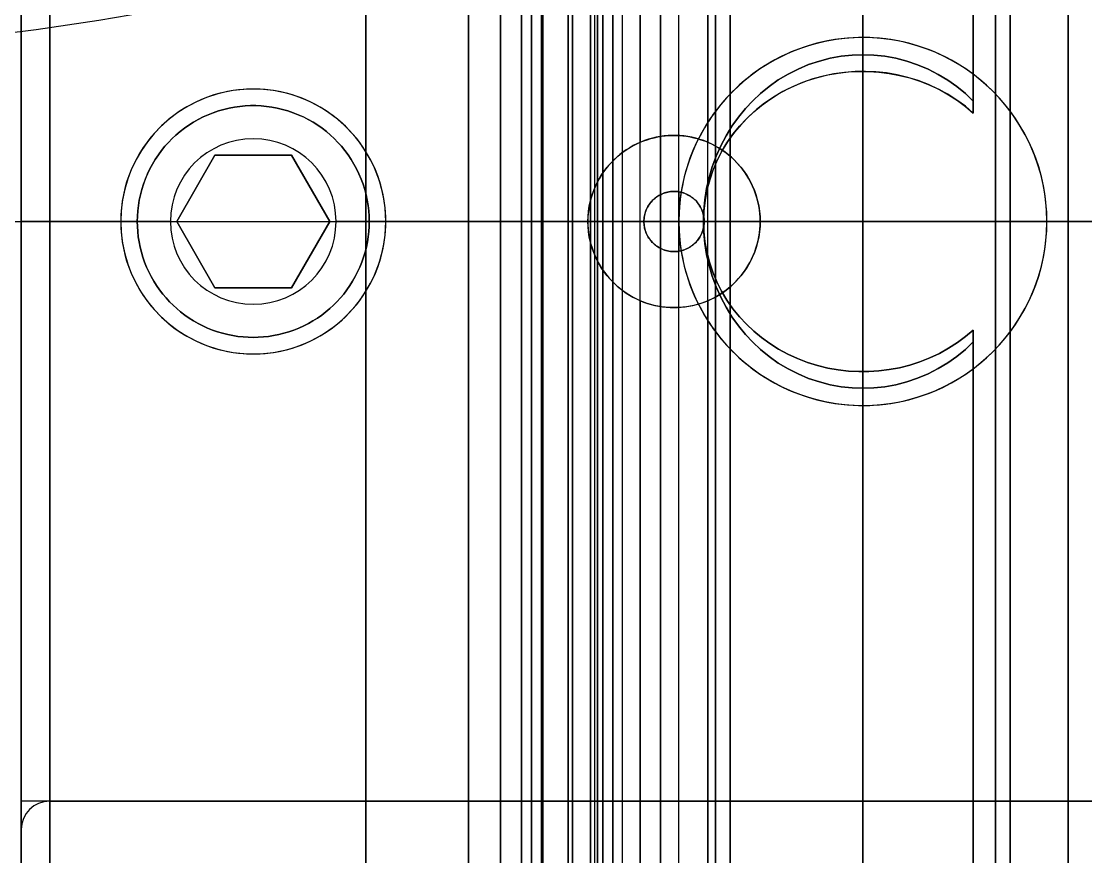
# Model space of a CAD drawing. Header units: millimetres. Extents: x -5505 to 394412, y -8522 to 584759.
# Drawn here: x 2126.6 to 2158.73, y 3383.7 to 3408.93 of the extents above; entities that cross this region are included whole.
import ezdxf

# ---------------------------------------------------------------- set-up
doc = ezdxf.new("R2010")
doc.units = ezdxf.units.MM
doc.layers.add('MAIN-1', color=7, linetype='Continuous')

# ---------------------------------------------------------------- blocks, each defined once
blk = doc.blocks.new('wewwww')
blk.add_arc((8462.707, 3581.664), 61.758, 59.36694, 87.84556)
blk = doc.blocks.new('C-1S UP RIGHT')
for p, q in [((-501.682, -144.12), (120.122, -144.12)), ((67.602, -161.616), (107.002, -161.616))]:
    blk.add_line(p, q)
at = {"layer": 'MAIN-1'}
for p, q in [((99.202, -190.12), (99.202, -98.12)), ((99.202, -98.12), (99.202, -190.12)), ((78.002, -144.12), (78.002, -99.231)), ((78.002, -99.231), (78.002, -144.12)), ((78.002, -183.703), (78.002, -104.537)), ((78.002, -104.537), (78.002, -183.703)), ((86.282, -144.12), (86.282, -108.12)), ((86.282, -108.12), (86.282, -141.728)), ((88.322, -144.12), (88.322, -108.12)), ((88.322, -108.12), (88.322, -141.728)), ((88.322, -108.425), (88.322, -141.728)), ((88.322, -140.621), (88.322, -108.425)), ((86.282, -108.753), (86.282, -141.728)), ((86.282, -140.653), (86.282, -108.753)), ((83.002, -109.537), (83.002, -178.703)), ((83.302, -144.12), (83.302, -109.451)), ((83.302, -109.451), (83.302, -144.12)), ((83.002, -178.489), (83.002, -109.751)), ((83.002, -144.12), (83.002, -109.751)), ((83.002, -109.751), (83.002, -144.12)), ((83.002, -144.12), (83.002, -111.27)), ((83.302, -144.12), (83.302, -111.57)), ((84.105, -144.12), (84.105, -111.57)), ((84.105, -111.57), (84.105, -144.12)), ((84.996, -111.57), (84.996, -144.12)), ((84.996, -144.12), (84.996, -111.57)), ((85.152, -144.12), (85.152, -111.57)), ((85.152, -111.57), (85.152, -144.12)), ((84.105, -144.12), (84.105, -112.026)), ((84.778, -144.12), (84.778, -112.026)), ((84.778, -112.026), (84.778, -144.12)), ((85.452, -176.37), (85.452, -111.87)), ((85.452, -111.87), (85.452, -176.37)), ((85.452, -112.026), (85.452, -176.214)), ((85.452, -176.214), (85.452, -112.026)), ((93.002, -111.815), (93.002, -176.425)), ((93.002, -176.425), (93.002, -111.815)), ((82.702, -144.12), (82.702, -112.221)), ((82.702, -112.221), (82.702, -144.12)), ((83.34, -144.12), (83.34, -112.221)), ((83.34, -112.221), (83.34, -144.12)), ((85.452, -144.12), (85.452, -113.22)), ((85.752, -144.12), (85.752, -113.52)), ((88.998, -113.52), (88.998, -144.12)), ((88.998, -144.12), (88.998, -113.52)), ((97.006, -113.52), (97.006, -144.12)), ((97.006, -144.12), (97.006, -113.52)), ((84.778, -144.12), (84.778, -114.174)), ((85.452, -144.12), (85.452, -114.309)), ((87.447, -144.12), (87.447, -114.592)), ((84.105, -144.12), (84.105, -114.848)), ((84.778, -144.12), (84.778, -114.983)), ((84.778, -114.983), (84.778, -144.12)), ((96.335, -140.482), (96.335, -114.817)), ((96.335, -114.817), (96.335, -140.482)), ((86.892, -144.12), (86.892, -116.814)), ((86.892, -116.814), (86.892, -143.309)), ((84.105, -144.12), (84.105, -118.99)), ((84.778, -144.12), (84.778, -118.896)), ((82.702, -168.816), (82.702, -119.424)), ((82.702, -119.424), (82.702, -144.12)), ((83.34, -119.424), (83.34, -168.816)), ((83.34, -168.816), (83.34, -119.424)), ((84.913, -144.12), (84.913, -119.798)), ((85.452, -144.12), (85.452, -119.57)), ((81.102, -144.12), (81.102, -120.062)), ((81.102, -120.062), (81.102, -144.12)), ((82.064, -144.12), (82.064, -120.062)), ((82.064, -120.062), (82.064, -144.12)), ((85.452, -144.12), (85.452, -120.026)), ((86.892, -144.12), (86.892, -120.148)), ((84.239, -144.12), (84.239, -120.243)), ((84.239, -120.243), (84.239, -144.12)), ((96.335, -120.372), (96.335, -140.844)), ((96.335, -140.844), (96.335, -120.372)), ((68.46, -144.12), (68.46, -120.7)), ((68.46, -120.7), (68.46, -144.12)), ((81.102, -144.12), (81.102, -120.7)), ((82.064, -120.7), (82.064, -144.12)), ((82.064, -144.12), (82.064, -120.7)), ((84.239, -144.12), (84.239, -120.7)), ((84.778, -144.12), (84.778, -120.7)), ((84.778, -120.7), (84.778, -144.12)), ((88.556, -120.7), (88.556, -144.12)), ((88.556, -144.12), (88.556, -120.7)), ((97.448, -144.12), (97.448, -120.7)), ((97.448, -120.7), (97.448, -144.12)), ((67.602, -144.12), (67.602, -121.558)), ((67.602, -121.558), (67.602, -144.12)), ((99.202, -121.656), (99.202, -144.12)), ((99.202, -144.12), (99.202, -121.656)), ((93.002, -165.315), (93.002, -122.925)), ((93.002, -122.925), (93.002, -165.315)), ((67.602, -125.762), (67.602, -162.478)), ((67.602, -162.478), (67.602, -125.762)), ((68.46, -144.12), (68.46, -126.62)), ((68.46, -144.12), (68.46, -126.62)), ((92.681, -139.095), (92.35, -139.13)), ((92.35, -139.13), (92.681, -139.095)), ((93.008, -139.084), (92.681, -139.095)), ((92.681, -139.095), (93.008, -139.084)), ((93.335, -139.096), (93.008, -139.084)), ((93.008, -139.084), (93.335, -139.096)), ((93.666, -139.132), (93.335, -139.096)), ((93.335, -139.096), (93.666, -139.132)), ((91.363, -139.383), (91.047, -139.516)), ((91.047, -139.516), (91.363, -139.383)), ((91.688, -139.275), (91.363, -139.383)), ((91.363, -139.383), (91.688, -139.275)), ((92.018, -139.19), (91.688, -139.275)), ((91.688, -139.275), (92.018, -139.19)), ((92.35, -139.13), (92.018, -139.19)), ((92.018, -139.19), (92.35, -139.13)), ((93.998, -139.193), (93.666, -139.132)), ((93.666, -139.132), (93.998, -139.193)), ((94.328, -139.278), (93.998, -139.193)), ((93.998, -139.193), (94.328, -139.278)), ((94.652, -139.388), (94.328, -139.278)), ((94.328, -139.278), (94.652, -139.388)), ((94.968, -139.521), (94.652, -139.388)), ((94.652, -139.388), (94.968, -139.521)), ((90.742, -139.671), (90.45, -139.847)), ((90.45, -139.847), (90.742, -139.671)), ((91.047, -139.516), (90.742, -139.671)), ((90.742, -139.671), (91.047, -139.516)), ((91.808, -139.727), (91.49, -139.814)), ((91.635, -139.772), (91.945, -139.696)), ((92.129, -139.661), (91.808, -139.727)), ((91.945, -139.696), (92.257, -139.641)), ((92.449, -139.616), (92.129, -139.661)), ((92.257, -139.641), (92.568, -139.605)), ((92.767, -139.592), (92.449, -139.616)), ((92.568, -139.605), (92.875, -139.588)), ((93.08, -139.587), (92.767, -139.592)), ((92.875, -139.588), (93.179, -139.589)), ((93.396, -139.602), (93.08, -139.587)), ((93.179, -139.589), (93.487, -139.609)), ((93.715, -139.636), (93.396, -139.602)), ((93.487, -139.609), (93.798, -139.648)), ((94.036, -139.692), (93.715, -139.636)), ((93.798, -139.648), (94.11, -139.707)), ((94.356, -139.768), (94.036, -139.692)), ((94.11, -139.707), (94.419, -139.786)), ((95.273, -139.677), (94.968, -139.521)), ((94.968, -139.521), (95.273, -139.677)), ((95.564, -139.853), (95.273, -139.677)), ((95.273, -139.677), (95.564, -139.853)), ((96.335, -140.482), (96.335, -139.676)), ((96.335, -140.844), (96.335, -139.676)), ((90.174, -140.041), (89.916, -140.251)), ((89.916, -140.251), (90.174, -140.041)), ((90.45, -139.847), (90.174, -140.041)), ((90.174, -140.041), (90.45, -139.847)), ((90.875, -140.05), (90.581, -140.198)), ((90.739, -140.115), (91.03, -139.982)), ((91.178, -139.922), (90.875, -140.05)), ((91.03, -139.982), (91.329, -139.867)), ((91.49, -139.814), (91.178, -139.922)), ((91.329, -139.867), (91.635, -139.772)), ((94.671, -139.866), (94.356, -139.768)), ((94.419, -139.786), (94.724, -139.884)), ((94.979, -139.984), (94.671, -139.866)), ((94.724, -139.884), (95.022, -140.002)), ((95.278, -140.122), (94.979, -139.984)), ((95.022, -140.002), (95.311, -140.139)), ((95.84, -140.048), (95.564, -139.853)), ((95.564, -139.853), (95.84, -140.048)), ((96.097, -140.259), (95.84, -140.048)), ((95.84, -140.048), (96.097, -140.259)), ((89.916, -140.251), (89.677, -140.474)), ((89.677, -140.474), (89.916, -140.251)), ((90.301, -140.363), (90.036, -140.545)), ((90.193, -140.434), (90.46, -140.266)), ((90.581, -140.198), (90.301, -140.363)), ((90.46, -140.266), (90.739, -140.115)), ((95.565, -140.278), (95.278, -140.122)), ((95.311, -140.139), (95.589, -140.293)), ((95.838, -140.452), (95.565, -140.278)), ((95.589, -140.293), (95.853, -140.463)), ((96.335, -140.482), (96.097, -140.259)), ((96.097, -140.259), (96.335, -140.482)), ((73.716, -140.734), (73.877, -140.696)), ((73.878, -140.696), (73.716, -140.734)), ((73.877, -140.696), (74.039, -140.666)), ((74.04, -140.665), (73.878, -140.696)), ((74.039, -140.666), (74.201, -140.643)), ((74.202, -140.643), (74.04, -140.665)), ((74.201, -140.643), (74.363, -140.628)), ((74.363, -140.628), (74.202, -140.643)), ((74.363, -140.628), (74.523, -140.621)), ((74.523, -140.621), (74.363, -140.628)), ((74.523, -140.621), (74.681, -140.621)), ((74.681, -140.621), (74.523, -140.621)), ((74.681, -140.621), (74.841, -140.628)), ((74.841, -140.628), (74.681, -140.621)), ((74.841, -140.628), (75.003, -140.643)), ((75.002, -140.643), (74.841, -140.628)), ((75.164, -140.665), (75.002, -140.643)), ((75.003, -140.643), (75.165, -140.666)), ((75.326, -140.696), (75.164, -140.665)), ((75.165, -140.666), (75.327, -140.696)), ((75.488, -140.734), (75.326, -140.696)), ((75.327, -140.696), (75.489, -140.734)), ((86.282, -146.512), (86.282, -140.653)), ((88.322, -146.512), (88.322, -140.621)), ((89.677, -140.474), (89.455, -140.711)), ((89.455, -140.711), (89.677, -140.474)), ((89.706, -140.811), (89.941, -140.616)), ((90.036, -140.545), (89.787, -140.741)), ((89.941, -140.616), (90.193, -140.434)), ((96.095, -140.641), (95.838, -140.452)), ((95.853, -140.463), (96.103, -140.647)), ((96.335, -140.844), (96.095, -140.641)), ((96.103, -140.647), (96.335, -140.844)), ((96.335, -140.844), (96.335, -140.482)), ((73.09, -140.963), (72.941, -141.039)), ((72.941, -141.039), (73.089, -140.964)), ((73.089, -140.964), (73.242, -140.895)), ((73.242, -140.895), (73.09, -140.963)), ((73.242, -140.895), (73.397, -140.834)), ((73.398, -140.834), (73.242, -140.895)), ((73.397, -140.834), (73.555, -140.78)), ((73.556, -140.78), (73.398, -140.834)), ((73.555, -140.78), (73.716, -140.734)), ((73.716, -140.734), (73.556, -140.78)), ((75.648, -140.78), (75.488, -140.734)), ((75.489, -140.734), (75.649, -140.78)), ((75.806, -140.834), (75.648, -140.78)), ((75.649, -140.78), (75.807, -140.834)), ((75.962, -140.895), (75.806, -140.834)), ((75.807, -140.834), (75.962, -140.895)), ((75.962, -140.895), (76.115, -140.964)), ((76.114, -140.963), (75.962, -140.895)), ((76.263, -141.039), (76.114, -140.963)), ((76.115, -140.964), (76.263, -141.039)), ((89.245, -140.968), (89.05, -141.241)), ((89.05, -141.241), (89.245, -140.968)), ((89.455, -140.711), (89.245, -140.968)), ((89.245, -140.968), (89.455, -140.711)), ((89.277, -141.244), (89.486, -141.018)), ((89.556, -140.949), (89.337, -141.176)), ((89.486, -141.018), (89.706, -140.811)), ((89.787, -140.741), (89.556, -140.949)), ((72.394, -141.405), (72.523, -141.305)), ((72.523, -141.305), (72.394, -141.404)), ((72.523, -141.305), (72.657, -141.21)), ((72.657, -141.21), (72.523, -141.305)), ((72.797, -141.121), (72.657, -141.21)), ((72.657, -141.21), (72.796, -141.122)), ((72.796, -141.122), (72.941, -141.039)), ((72.941, -141.039), (72.797, -141.121)), ((76.263, -141.039), (76.408, -141.122)), ((76.407, -141.121), (76.263, -141.039)), ((76.547, -141.21), (76.407, -141.121)), ((76.408, -141.122), (76.547, -141.21)), ((76.547, -141.21), (76.682, -141.305)), ((76.681, -141.305), (76.547, -141.21)), ((76.81, -141.404), (76.681, -141.305)), ((76.682, -141.305), (76.81, -141.405)), ((89.05, -141.241), (88.872, -141.53)), ((88.872, -141.53), (89.05, -141.241)), ((89.081, -141.486), (89.277, -141.244)), ((89.337, -141.176), (89.131, -141.42)), ((72.045, -141.73), (72.155, -141.617)), ((72.155, -141.617), (72.045, -141.73)), ((72.155, -141.617), (72.271, -141.509)), ((72.271, -141.509), (72.155, -141.617)), ((72.394, -141.404), (72.271, -141.509)), ((72.271, -141.509), (72.394, -141.405)), ((76.933, -141.509), (76.81, -141.404)), ((76.81, -141.405), (76.933, -141.509)), ((76.933, -141.509), (77.049, -141.617)), ((77.049, -141.617), (76.933, -141.509)), ((77.049, -141.617), (77.159, -141.73)), ((77.159, -141.73), (77.049, -141.617)), ((86.386, -141.687), (86.492, -141.649)), ((86.529, -141.638), (86.411, -141.677)), ((86.492, -141.649), (86.599, -141.617)), ((86.648, -141.604), (86.529, -141.638)), ((86.599, -141.617), (86.707, -141.589)), ((86.768, -141.576), (86.648, -141.604)), ((86.707, -141.589), (86.816, -141.566)), ((86.888, -141.553), (86.768, -141.576)), ((86.816, -141.566), (86.925, -141.548)), ((87.008, -141.537), (86.888, -141.553)), ((86.925, -141.548), (87.034, -141.534)), ((87.128, -141.526), (87.008, -141.537)), ((87.034, -141.534), (87.142, -141.525)), ((87.246, -141.521), (87.128, -141.526)), ((87.142, -141.525), (87.249, -141.521)), ((87.363, -141.521), (87.246, -141.521)), ((87.249, -141.521), (87.355, -141.521)), ((87.355, -141.521), (87.462, -141.525)), ((87.482, -141.526), (87.363, -141.521)), ((87.462, -141.525), (87.57, -141.534)), ((87.602, -141.537), (87.482, -141.526)), ((87.57, -141.534), (87.679, -141.548)), ((87.722, -141.554), (87.602, -141.537)), ((87.679, -141.548), (87.788, -141.566)), ((87.842, -141.577), (87.722, -141.554)), ((87.788, -141.566), (87.897, -141.589)), ((87.962, -141.605), (87.842, -141.577)), ((87.897, -141.589), (88.005, -141.617)), ((88.081, -141.639), (87.962, -141.605)), ((88.005, -141.617), (88.112, -141.649)), ((88.198, -141.679), (88.081, -141.639)), ((88.112, -141.649), (88.218, -141.687)), ((88.872, -141.53), (88.713, -141.832)), ((88.713, -141.832), (88.872, -141.53)), ((88.9, -141.744), (89.081, -141.486)), ((89.131, -141.42), (88.941, -141.682)), ((71.739, -142.107), (71.836, -141.975)), ((71.836, -141.976), (71.739, -142.107)), ((71.836, -141.975), (71.938, -141.85)), ((71.938, -141.85), (71.836, -141.976)), ((71.938, -141.85), (72.045, -141.73)), ((72.045, -141.73), (71.938, -141.85)), ((77.159, -141.73), (77.266, -141.85)), ((77.266, -141.85), (77.159, -141.73)), ((77.266, -141.85), (77.368, -141.975)), ((77.368, -141.976), (77.266, -141.85)), ((77.368, -141.975), (77.465, -142.107)), ((77.465, -142.107), (77.368, -141.976)), ((85.727, -142.051), (85.857, -141.958)), ((85.86, -141.957), (85.76, -142.027)), ((85.857, -141.958), (85.993, -141.873)), ((85.964, -141.891), (85.86, -141.957)), ((86.071, -141.83), (85.964, -141.891)), ((85.993, -141.873), (86.135, -141.797)), ((86.182, -141.774), (86.071, -141.83)), ((86.135, -141.797), (86.282, -141.728)), ((86.296, -141.723), (86.182, -141.774)), ((86.282, -141.728), (86.386, -141.687)), ((86.282, -141.728), (86.282, -141.728)), ((86.411, -141.677), (86.296, -141.723)), ((88.313, -141.725), (88.198, -141.679)), ((88.218, -141.687), (88.322, -141.728)), ((88.426, -141.776), (88.313, -141.725)), ((88.322, -141.728), (88.469, -141.797)), ((88.322, -141.728), (88.322, -141.728)), ((88.537, -141.832), (88.426, -141.776)), ((88.469, -141.797), (88.611, -141.873)), ((88.644, -141.893), (88.537, -141.832)), ((88.713, -141.832), (88.574, -142.145)), ((88.574, -142.145), (88.713, -141.832)), ((88.611, -141.873), (88.747, -141.958)), ((88.769, -141.959), (88.617, -142.249)), ((88.747, -141.959), (88.644, -141.893)), ((88.737, -142.016), (88.9, -141.744)), ((88.747, -141.958), (88.877, -142.051)), ((88.847, -142.029), (88.747, -141.959)), ((88.941, -141.682), (88.769, -141.959)), ((71.562, -142.386), (71.647, -142.244)), ((71.647, -142.244), (71.562, -142.387)), ((71.647, -142.244), (71.739, -142.107)), ((71.739, -142.107), (71.647, -142.244)), ((73.447, -142.12), (72.293, -144.12)), ((72.293, -144.12), (73.447, -142.12)), ((75.757, -142.12), (73.447, -142.12)), ((73.447, -142.12), (73.447, -142.12)), ((73.447, -142.12), (75.757, -142.12)), ((76.911, -144.12), (75.757, -142.12)), ((75.757, -142.12), (75.757, -142.12)), ((75.757, -142.12), (76.911, -144.12)), ((77.465, -142.107), (77.557, -142.244)), ((77.557, -142.244), (77.465, -142.107)), ((77.557, -142.244), (77.642, -142.386)), ((77.643, -142.387), (77.557, -142.244)), ((85.383, -142.365), (85.491, -142.255)), ((85.486, -142.26), (85.403, -142.344)), ((85.572, -142.179), (85.486, -142.26)), ((85.491, -142.255), (85.605, -142.15)), ((85.664, -142.101), (85.572, -142.179)), ((85.605, -142.15), (85.727, -142.051)), ((85.76, -142.027), (85.664, -142.101)), ((88.574, -142.145), (88.456, -142.467)), ((88.456, -142.467), (88.574, -142.145)), ((88.47, -142.593), (88.593, -142.3)), ((88.617, -142.249), (88.487, -142.549)), ((88.593, -142.3), (88.737, -142.016)), ((88.943, -142.103), (88.847, -142.029)), ((88.877, -142.051), (88.999, -142.15)), ((89.034, -142.181), (88.943, -142.103)), ((88.999, -142.15), (89.114, -142.255)), ((89.12, -142.261), (89.034, -142.181)), ((89.114, -142.255), (89.221, -142.366)), ((89.202, -142.345), (89.12, -142.261)), ((71.482, -142.533), (71.41, -142.684)), ((71.411, -142.683), (71.483, -142.533)), ((71.562, -142.387), (71.482, -142.533)), ((71.483, -142.533), (71.562, -142.386)), ((77.642, -142.386), (77.721, -142.533)), ((77.722, -142.533), (77.643, -142.387)), ((77.721, -142.533), (77.793, -142.683)), ((77.794, -142.684), (77.722, -142.533)), ((85.096, -142.745), (85.185, -142.611)), ((85.176, -142.624), (85.107, -142.726)), ((85.248, -142.526), (85.176, -142.624)), ((85.185, -142.611), (85.281, -142.484)), ((85.324, -142.433), (85.248, -142.526)), ((85.281, -142.484), (85.383, -142.365)), ((85.403, -142.344), (85.324, -142.433)), ((88.456, -142.467), (88.36, -142.796)), ((88.36, -142.796), (88.456, -142.467)), ((88.369, -142.894), (88.47, -142.593)), ((88.487, -142.549), (88.38, -142.858)), ((89.281, -142.434), (89.202, -142.345)), ((89.221, -142.366), (89.323, -142.484)), ((89.357, -142.527), (89.281, -142.434)), ((89.323, -142.484), (89.419, -142.611)), ((89.429, -142.625), (89.357, -142.527)), ((89.419, -142.611), (89.508, -142.745)), ((89.497, -142.727), (89.429, -142.625)), ((71.288, -142.994), (71.346, -142.837)), ((71.345, -142.838), (71.288, -142.995)), ((71.41, -142.684), (71.345, -142.838)), ((71.346, -142.837), (71.411, -142.683)), ((77.793, -142.683), (77.858, -142.837)), ((77.859, -142.838), (77.794, -142.684)), ((77.858, -142.837), (77.916, -142.994)), ((77.916, -142.995), (77.859, -142.838)), ((84.985, -142.941), (84.931, -143.053)), ((84.941, -143.03), (85.014, -142.885)), ((85.044, -142.832), (84.985, -142.941)), ((85.014, -142.885), (85.096, -142.745)), ((85.107, -142.726), (85.044, -142.832)), ((88.36, -142.796), (88.285, -143.128)), ((88.285, -143.128), (88.36, -142.796)), ((88.291, -143.2), (88.369, -142.894)), ((88.38, -142.858), (88.297, -143.173)), ((89.561, -142.833), (89.497, -142.727)), ((89.508, -142.745), (89.59, -142.885)), ((89.62, -142.942), (89.561, -142.833)), ((89.59, -142.885), (89.663, -143.03)), ((89.673, -143.054), (89.62, -142.942)), ((71.196, -143.314), (71.238, -143.153)), ((71.238, -143.154), (71.196, -143.315)), ((71.238, -143.153), (71.288, -142.994)), ((71.288, -142.995), (71.238, -143.154)), ((77.916, -142.994), (77.966, -143.153)), ((77.966, -143.154), (77.916, -142.995)), ((77.966, -143.153), (78.008, -143.314)), ((78.008, -143.315), (77.966, -143.154)), ((84.824, -143.334), (84.878, -143.18)), ((84.883, -143.167), (84.84, -143.284)), ((84.878, -143.18), (84.941, -143.03)), ((84.931, -143.053), (84.883, -143.167)), ((86.972, -143.273), (86.93, -143.291)), ((86.949, -143.282), (86.99, -143.266)), ((87.015, -143.257), (86.972, -143.273)), ((86.99, -143.266), (87.031, -143.252)), ((87.059, -143.244), (87.015, -143.257)), ((87.031, -143.252), (87.072, -143.241)), ((87.103, -143.233), (87.059, -143.244)), ((87.072, -143.241), (87.114, -143.231)), ((87.148, -143.224), (87.103, -143.233)), ((87.114, -143.231), (87.156, -143.223)), ((87.192, -143.218), (87.148, -143.224)), ((87.156, -143.223), (87.198, -143.217)), ((87.237, -143.213), (87.192, -143.218)), ((87.198, -143.217), (87.24, -143.213)), ((87.28, -143.211), (87.237, -143.213)), ((87.24, -143.213), (87.282, -143.211)), ((87.324, -143.211), (87.28, -143.211)), ((87.282, -143.211), (87.323, -143.211)), ((87.323, -143.211), (87.364, -143.213)), ((87.368, -143.213), (87.324, -143.211)), ((87.364, -143.213), (87.406, -143.217)), ((87.412, -143.218), (87.368, -143.213)), ((87.406, -143.217), (87.448, -143.223)), ((87.456, -143.224), (87.412, -143.218)), ((87.447, -143.223), (87.447, -144.12)), ((87.448, -143.223), (87.49, -143.231)), ((87.501, -143.233), (87.456, -143.224)), ((87.49, -143.231), (87.532, -143.241)), ((87.545, -143.244), (87.501, -143.233)), ((87.532, -143.241), (87.573, -143.252)), ((87.589, -143.257), (87.545, -143.244)), ((87.573, -143.252), (87.615, -143.266)), ((87.632, -143.273), (87.589, -143.257)), ((87.615, -143.266), (87.655, -143.282)), ((87.675, -143.291), (87.632, -143.273)), ((88.285, -143.128), (88.232, -143.461)), ((88.232, -143.461), (88.285, -143.128)), ((88.235, -143.508), (88.291, -143.2)), ((88.297, -143.173), (88.238, -143.49)), ((89.663, -143.03), (89.726, -143.181)), ((89.721, -143.168), (89.673, -143.054)), ((89.764, -143.284), (89.721, -143.168)), ((89.726, -143.181), (89.78, -143.334)), ((71.135, -143.638), (71.162, -143.476)), ((71.162, -143.477), (71.135, -143.639)), ((71.162, -143.476), (71.196, -143.314)), ((71.196, -143.315), (71.162, -143.477)), ((78.008, -143.314), (78.042, -143.476)), ((78.042, -143.477), (78.008, -143.315)), ((78.042, -143.476), (78.069, -143.638)), ((78.069, -143.639), (78.042, -143.477)), ((84.745, -143.649), (84.779, -143.491)), ((84.772, -143.522), (84.746, -143.642)), ((84.803, -143.402), (84.772, -143.522)), ((84.779, -143.491), (84.824, -143.334)), ((84.84, -143.284), (84.803, -143.402)), ((86.535, -143.633), (86.558, -143.597)), ((86.581, -143.567), (86.554, -143.604)), ((86.558, -143.597), (86.584, -143.563)), ((86.609, -143.532), (86.581, -143.567)), ((86.584, -143.563), (86.61, -143.53)), ((86.638, -143.499), (86.609, -143.532)), ((86.61, -143.53), (86.638, -143.499)), ((86.669, -143.468), (86.638, -143.499)), ((86.638, -143.499), (86.667, -143.47)), ((86.667, -143.47), (86.697, -143.442)), ((86.701, -143.438), (86.669, -143.468)), ((86.697, -143.442), (86.729, -143.415)), ((86.735, -143.409), (86.701, -143.438)), ((86.729, -143.415), (86.762, -143.389)), ((86.771, -143.382), (86.735, -143.409)), ((86.762, -143.389), (86.797, -143.364)), ((86.809, -143.357), (86.771, -143.382)), ((86.797, -143.364), (86.833, -143.341)), ((86.848, -143.333), (86.809, -143.357)), ((86.833, -143.341), (86.871, -143.32)), ((86.888, -143.311), (86.848, -143.333)), ((86.871, -143.32), (86.91, -143.3)), ((86.93, -143.291), (86.888, -143.311)), ((86.892, -143.309), (86.892, -144.12)), ((86.91, -143.3), (86.949, -143.282)), ((87.655, -143.282), (87.695, -143.3)), ((87.716, -143.311), (87.675, -143.291)), ((87.695, -143.3), (87.733, -143.32)), ((87.756, -143.333), (87.716, -143.311)), ((87.733, -143.32), (87.771, -143.341)), ((87.795, -143.357), (87.756, -143.333)), ((87.771, -143.341), (87.807, -143.364)), ((87.833, -143.382), (87.795, -143.357)), ((87.807, -143.364), (87.842, -143.389)), ((87.869, -143.409), (87.833, -143.382)), ((87.842, -143.389), (87.875, -143.415)), ((87.903, -143.438), (87.869, -143.409)), ((87.875, -143.415), (87.907, -143.442)), ((87.935, -143.468), (87.903, -143.438)), ((87.907, -143.442), (87.938, -143.47)), ((87.966, -143.499), (87.935, -143.468)), ((87.938, -143.47), (87.966, -143.499)), ((87.995, -143.532), (87.966, -143.499)), ((87.966, -143.499), (87.994, -143.53)), ((87.994, -143.53), (88.02, -143.563)), ((88.023, -143.567), (87.995, -143.532)), ((88.02, -143.563), (88.046, -143.597)), ((88.05, -143.604), (88.023, -143.567)), ((88.046, -143.597), (88.07, -143.633)), ((88.232, -143.461), (88.201, -143.793)), ((88.201, -143.793), (88.232, -143.461)), ((88.202, -143.816), (88.235, -143.508)), ((88.238, -143.49), (88.203, -143.807)), ((89.801, -143.403), (89.764, -143.284)), ((89.78, -143.334), (89.825, -143.491)), ((89.832, -143.522), (89.801, -143.403)), ((89.825, -143.491), (89.859, -143.649)), ((89.858, -143.642), (89.832, -143.522)), ((71.106, -143.961), (71.117, -143.8)), ((71.117, -143.801), (71.106, -143.961)), ((71.117, -143.8), (71.135, -143.638)), ((71.135, -143.639), (71.117, -143.801)), ((78.069, -143.638), (78.087, -143.8)), ((78.087, -143.801), (78.069, -143.639)), ((78.087, -143.8), (78.098, -143.961)), ((78.098, -143.961), (78.087, -143.801)), ((84.713, -143.883), (84.705, -144.002)), ((84.707, -143.965), (84.721, -143.807)), ((84.727, -143.763), (84.713, -143.883)), ((84.721, -143.807), (84.745, -143.649)), ((84.746, -143.642), (84.727, -143.763)), ((86.409, -143.953), (86.418, -143.911)), ((86.421, -143.897), (86.411, -143.941)), ((86.418, -143.911), (86.428, -143.869)), ((86.433, -143.852), (86.421, -143.897)), ((86.428, -143.869), (86.441, -143.828)), ((86.448, -143.808), (86.433, -143.852)), ((86.441, -143.828), (86.456, -143.787)), ((86.465, -143.765), (86.448, -143.808)), ((86.456, -143.787), (86.473, -143.747)), ((86.484, -143.723), (86.465, -143.765)), ((86.473, -143.747), (86.492, -143.708)), ((86.506, -143.682), (86.484, -143.723)), ((86.492, -143.708), (86.512, -143.67)), ((86.529, -143.642), (86.506, -143.682)), ((86.512, -143.67), (86.535, -143.633)), ((86.554, -143.604), (86.529, -143.642)), ((88.075, -143.642), (88.05, -143.604)), ((88.07, -143.633), (88.092, -143.67)), ((88.098, -143.682), (88.075, -143.642)), ((88.092, -143.67), (88.112, -143.708)), ((88.12, -143.723), (88.098, -143.682)), ((88.112, -143.708), (88.131, -143.747)), ((88.139, -143.765), (88.12, -143.723)), ((88.131, -143.747), (88.148, -143.787)), ((88.156, -143.808), (88.139, -143.765)), ((88.148, -143.787), (88.163, -143.828)), ((88.171, -143.852), (88.156, -143.808)), ((88.163, -143.828), (88.176, -143.869)), ((88.183, -143.897), (88.171, -143.852)), ((88.176, -143.869), (88.187, -143.911)), ((88.193, -143.941), (88.183, -143.897)), ((88.187, -143.911), (88.195, -143.953)), ((88.201, -143.793), (88.191, -144.12)), ((88.191, -144.12), (88.201, -143.793)), ((88.203, -143.807), (88.191, -144.12)), ((88.191, -144.12), (88.202, -143.816)), ((89.877, -143.763), (89.858, -143.642)), ((89.859, -143.649), (89.883, -143.807)), ((89.891, -143.883), (89.877, -143.763)), ((89.883, -143.807), (89.897, -143.965)), ((89.899, -144.002), (89.891, -143.883)), ((67.602, -144.12), (67.602, -166.682)), ((67.602, -166.682), (67.602, -144.12)), ((68.46, -144.12), (67.602, -144.12)), ((67.602, -144.12), (68.46, -144.12)), ((68.46, -144.12), (109.644, -144.12)), ((71.102, -144.12), (68.46, -144.12)), ((68.46, -144.12), (68.46, -161.62)), ((68.46, -144.12), (68.46, -167.54)), ((68.46, -167.54), (68.46, -144.12)), ((68.46, -144.12), (88.556, -144.12)), ((70.602, -144.12), (68.46, -144.12)), ((68.46, -161.62), (68.46, -144.12)), ((71.102, -144.12), (70.602, -144.12)), ((70.602, -144.12), (70.602, -144.12)), ((72.102, -144.12), (70.602, -144.12)), ((71.102, -144.12), (71.106, -143.961)), ((71.106, -143.961), (71.102, -144.12)), ((71.102, -144.12), (71.105, -144.272)), ((71.102, -144.12), (71.102, -144.12)), ((71.105, -144.272), (71.102, -144.12)), ((72.102, -144.12), (74.602, -144.12)), ((72.293, -144.12), (73.447, -146.12)), ((72.293, -144.12), (72.293, -144.12)), ((73.447, -146.12), (72.293, -144.12)), ((74.602, -144.12), (77.102, -144.12)), ((75.757, -146.12), (76.911, -144.12)), ((76.911, -144.12), (75.757, -146.12)), ((76.911, -144.12), (76.911, -144.12)), ((78.602, -144.12), (77.102, -144.12)), ((99.202, -144.12), (78.002, -144.12)), ((78.002, -144.12), (84.702, -144.12)), ((78.002, -144.12), (78.002, -189.009)), ((78.002, -189.009), (78.002, -144.12)), ((78.098, -143.961), (78.102, -144.12)), ((78.102, -144.12), (78.098, -143.961)), ((78.099, -144.272), (78.102, -144.12)), ((78.102, -144.12), (78.099, -144.272)), ((109.644, -144.12), (78.102, -144.12)), ((86.393, -144.12), (78.102, -144.12)), ((78.102, -144.12), (78.102, -144.12)), ((78.602, -144.12), (78.602, -144.12)), ((82.064, -144.12), (81.102, -144.12)), ((81.102, -144.12), (82.064, -144.12)), ((81.102, -144.12), (81.102, -168.178)), ((81.102, -168.178), (81.102, -144.12)), ((82.064, -144.12), (81.102, -144.12)), ((81.102, -144.12), (82.064, -144.12)), ((81.102, -167.54), (81.102, -144.12)), ((82.064, -144.12), (82.064, -167.54)), ((82.064, -144.12), (82.064, -168.178)), ((82.064, -168.178), (82.064, -144.12)), ((82.064, -167.54), (82.064, -144.12)), ((83.34, -144.12), (82.702, -144.12)), ((82.702, -144.12), (83.34, -144.12)), ((82.702, -144.12), (82.702, -176.019)), ((82.702, -176.019), (82.702, -144.12)), ((82.702, -144.12), (82.702, -168.816)), ((83.302, -144.12), (83.002, -144.12)), ((83.002, -144.12), (83.302, -144.12)), ((83.002, -144.12), (83.002, -178.489)), ((83.002, -178.489), (83.002, -144.12)), ((83.302, -144.12), (83.002, -144.12)), ((83.002, -144.12), (83.302, -144.12)), ((83.002, -176.97), (83.002, -144.12)), ((83.302, -178.789), (83.302, -144.12)), ((83.302, -144.12), (83.302, -178.789)), ((85.152, -144.12), (83.302, -144.12)), ((83.302, -144.12), (85.152, -144.12)), ((83.302, -176.67), (83.302, -144.12)), ((83.34, -144.12), (83.34, -176.019)), ((83.34, -176.019), (83.34, -144.12)), ((84.996, -144.12), (84.105, -144.12)), ((84.105, -144.12), (84.996, -144.12)), ((84.105, -144.12), (84.105, -176.67)), ((84.105, -176.67), (84.105, -144.12)), ((84.913, -144.12), (84.105, -144.12)), ((84.105, -144.12), (84.913, -144.12)), ((84.105, -173.392), (84.105, -144.12)), ((84.778, -144.12), (84.105, -144.12)), ((84.105, -144.12), (84.778, -144.12)), ((84.778, -144.12), (84.105, -144.12)), ((84.105, -144.12), (84.778, -144.12)), ((84.105, -176.214), (84.105, -144.12)), ((84.105, -169.251), (84.105, -144.12)), ((84.778, -144.12), (84.239, -144.12)), ((84.239, -144.12), (84.778, -144.12)), ((84.239, -144.12), (84.239, -167.997)), ((84.239, -167.997), (84.239, -144.12)), ((84.913, -144.12), (84.239, -144.12)), ((84.239, -144.12), (84.913, -144.12)), ((84.239, -167.54), (84.239, -144.12)), ((84.702, -144.12), (84.707, -143.965)), ((84.705, -144.002), (84.702, -144.12)), ((84.707, -144.275), (84.702, -144.12)), ((84.702, -144.12), (84.702, -144.12)), ((84.702, -144.12), (84.705, -144.233)), ((84.705, -144.233), (84.712, -144.346)), ((85.452, -144.12), (84.778, -144.12)), ((84.778, -144.12), (85.452, -144.12)), ((84.778, -169.344), (84.778, -144.12)), ((85.452, -144.12), (84.778, -144.12)), ((84.778, -144.12), (85.452, -144.12)), ((85.452, -144.12), (84.778, -144.12)), ((84.778, -144.12), (85.452, -144.12)), ((84.778, -174.066), (84.778, -144.12)), ((84.778, -144.12), (84.778, -176.214)), ((84.778, -176.214), (84.778, -144.12)), ((84.778, -144.12), (84.778, -167.54)), ((84.778, -167.54), (84.778, -144.12)), ((84.778, -144.12), (84.778, -173.257)), ((84.778, -173.257), (84.778, -144.12)), ((84.913, -168.442), (84.913, -144.12)), ((84.996, -144.12), (84.996, -176.67)), ((84.996, -176.67), (84.996, -144.12)), ((85.152, -176.67), (85.152, -144.12)), ((85.152, -144.12), (85.152, -176.67)), ((85.752, -144.12), (85.452, -144.12)), ((85.452, -144.12), (85.752, -144.12)), ((85.452, -175.02), (85.452, -144.12)), ((85.452, -168.67), (85.452, -144.12)), ((85.452, -168.214), (85.452, -144.12)), ((85.452, -173.931), (85.452, -144.12)), ((85.752, -144.12), (88.998, -144.12)), ((86.393, -144.12), (85.752, -144.12)), ((85.752, -174.72), (85.752, -144.12)), ((86.282, -180.12), (86.282, -144.12)), ((88.322, -144.12), (86.282, -144.12)), ((86.394, -144.076), (86.393, -144.12)), ((86.393, -144.12), (86.394, -144.079)), ((86.393, -144.12), (86.394, -144.164)), ((86.393, -144.12), (86.393, -144.12)), ((86.394, -144.159), (86.393, -144.12)), ((86.892, -144.12), (86.393, -144.12)), ((86.397, -144.031), (86.394, -144.076)), ((86.394, -144.079), (86.397, -144.037)), ((86.397, -144.199), (86.394, -144.159)), ((86.394, -144.164), (86.397, -144.209)), ((86.403, -143.986), (86.397, -144.031)), ((86.397, -144.037), (86.402, -143.995)), ((86.401, -144.239), (86.397, -144.199)), ((86.397, -144.209), (86.403, -144.254)), ((86.407, -144.28), (86.401, -144.239)), ((86.402, -143.995), (86.409, -143.953)), ((86.411, -143.941), (86.403, -143.986)), ((88.556, -144.12), (86.892, -144.12)), ((86.892, -144.12), (86.892, -144.931)), ((86.892, -171.426), (86.892, -144.12)), ((86.892, -168.092), (86.892, -144.12)), ((87.447, -144.12), (86.892, -144.12)), ((86.892, -144.12), (87.447, -144.12)), ((88.191, -144.12), (86.892, -144.12)), ((86.892, -144.12), (88.191, -144.12)), ((93.002, -144.12), (87.447, -144.12)), ((93.002, -144.12), (87.447, -144.12)), ((87.447, -144.12), (87.447, -145.017)), ((87.447, -173.648), (87.447, -144.12)), ((88.191, -144.12), (87.447, -144.12)), ((87.447, -144.12), (88.191, -144.12)), ((87.447, -144.12), (88.191, -144.12)), ((87.447, -144.12), (88.191, -144.12)), ((88.191, -144.12), (88.211, -144.12)), ((88.191, -144.12), (88.201, -144.447)), ((88.201, -144.447), (88.191, -144.12)), ((88.191, -144.12), (88.202, -144.424)), ((88.202, -144.424), (88.191, -144.12)), ((88.201, -143.986), (88.193, -143.941)), ((88.195, -143.953), (88.202, -143.995)), ((88.203, -144.239), (88.197, -144.28)), ((88.207, -144.031), (88.201, -143.986)), ((88.201, -144.254), (88.207, -144.209)), ((88.202, -143.995), (88.207, -144.037)), ((88.208, -144.199), (88.203, -144.239)), ((88.21, -144.076), (88.207, -144.031)), ((88.207, -144.037), (88.21, -144.079)), ((88.207, -144.209), (88.21, -144.164)), ((88.21, -144.159), (88.208, -144.199)), ((88.211, -144.12), (88.21, -144.076)), ((88.21, -144.079), (88.211, -144.12)), ((88.21, -144.164), (88.211, -144.12)), ((88.211, -144.12), (88.21, -144.159)), ((88.998, -144.12), (88.211, -144.12)), ((88.211, -144.12), (88.211, -144.12)), ((88.211, -144.12), (93.002, -144.12)), ((88.322, -180.12), (88.322, -144.12)), ((88.556, -144.12), (88.556, -167.54)), ((88.556, -167.54), (88.556, -144.12)), ((88.998, -144.12), (88.998, -174.72)), ((88.998, -174.72), (88.998, -144.12)), ((89.892, -144.348), (89.9, -144.233)), ((89.897, -143.965), (89.902, -144.12)), ((89.902, -144.12), (89.897, -144.275)), ((89.902, -144.12), (89.899, -144.002)), ((89.9, -144.233), (89.902, -144.12)), ((89.902, -144.12), (99.202, -144.12)), ((89.902, -144.12), (89.902, -144.12)), ((98.557, -144.12), (93.002, -144.12)), ((98.557, -144.12), (93.002, -144.12)), ((100.252, -144.12), (97.006, -144.12)), ((97.006, -144.12), (100.252, -144.12)), ((97.006, -174.72), (97.006, -144.12)), ((97.006, -144.12), (97.006, -174.72)), ((97.448, -167.54), (97.448, -144.12)), ((97.448, -144.12), (97.448, -167.54)), ((109.644, -144.12), (97.448, -144.12)), ((97.448, -144.12), (109.644, -144.12)), ((99.202, -144.12), (99.202, -166.584)), ((99.202, -166.584), (99.202, -144.12)), ((71.105, -144.272), (71.115, -144.426)), ((71.116, -144.426), (71.105, -144.272)), ((71.115, -144.426), (71.133, -144.58)), ((71.133, -144.581), (71.116, -144.426)), ((78.072, -144.58), (78.089, -144.426)), ((78.089, -144.426), (78.072, -144.581)), ((78.089, -144.426), (78.099, -144.272)), ((78.099, -144.272), (78.089, -144.426)), ((84.721, -144.433), (84.707, -144.275)), ((84.712, -144.346), (84.725, -144.461)), ((84.745, -144.591), (84.721, -144.433)), ((84.725, -144.461), (84.742, -144.576)), ((86.403, -144.254), (86.411, -144.299)), ((86.415, -144.32), (86.407, -144.28)), ((86.411, -144.299), (86.421, -144.343)), ((86.425, -144.36), (86.415, -144.32)), ((86.421, -144.343), (86.433, -144.388)), ((86.437, -144.4), (86.425, -144.36)), ((86.433, -144.388), (86.448, -144.432)), ((86.451, -144.439), (86.437, -144.4)), ((86.448, -144.432), (86.465, -144.475)), ((86.466, -144.477), (86.451, -144.439)), ((86.465, -144.475), (86.484, -144.517)), ((86.483, -144.515), (86.466, -144.477)), ((86.502, -144.552), (86.483, -144.515)), ((86.484, -144.517), (86.506, -144.558)), ((86.523, -144.588), (86.502, -144.552)), ((86.506, -144.558), (86.529, -144.598)), ((88.075, -144.598), (88.098, -144.558)), ((88.102, -144.552), (88.081, -144.588)), ((88.098, -144.558), (88.12, -144.517)), ((88.121, -144.515), (88.102, -144.552)), ((88.12, -144.517), (88.139, -144.475)), ((88.138, -144.477), (88.121, -144.515)), ((88.153, -144.439), (88.138, -144.477)), ((88.139, -144.475), (88.156, -144.432)), ((88.167, -144.4), (88.153, -144.439)), ((88.156, -144.432), (88.171, -144.388)), ((88.179, -144.36), (88.167, -144.4)), ((88.171, -144.388), (88.183, -144.343)), ((88.189, -144.32), (88.179, -144.36)), ((88.183, -144.343), (88.193, -144.299)), ((88.197, -144.28), (88.189, -144.32)), ((88.193, -144.299), (88.201, -144.254)), ((88.201, -144.447), (88.232, -144.779)), ((88.232, -144.779), (88.201, -144.447)), ((88.202, -144.424), (88.235, -144.732)), ((88.235, -144.732), (88.202, -144.424)), ((89.883, -144.433), (89.859, -144.591)), ((89.861, -144.578), (89.879, -144.463)), ((89.879, -144.463), (89.892, -144.348)), ((89.897, -144.275), (89.883, -144.433)), ((71.133, -144.58), (71.157, -144.736)), ((71.157, -144.736), (71.133, -144.581)), ((71.157, -144.736), (71.188, -144.891)), ((71.188, -144.891), (71.157, -144.736)), ((78.016, -144.891), (78.047, -144.736)), ((78.047, -144.736), (78.016, -144.891)), ((78.047, -144.736), (78.072, -144.58)), ((78.072, -144.581), (78.047, -144.736)), ((84.742, -144.576), (84.766, -144.691)), ((84.779, -144.749), (84.745, -144.591)), ((84.766, -144.691), (84.794, -144.805)), ((84.824, -144.906), (84.779, -144.749)), ((84.794, -144.805), (84.828, -144.919)), ((86.545, -144.623), (86.523, -144.588)), ((86.529, -144.598), (86.554, -144.636)), ((86.568, -144.656), (86.545, -144.623)), ((86.554, -144.636), (86.581, -144.673)), ((86.593, -144.689), (86.568, -144.656)), ((86.581, -144.673), (86.609, -144.708)), ((86.619, -144.719), (86.593, -144.689)), ((86.609, -144.708), (86.638, -144.741)), ((86.646, -144.749), (86.619, -144.719)), ((86.638, -144.741), (86.669, -144.772)), ((86.673, -144.777), (86.646, -144.749)), ((86.669, -144.772), (86.701, -144.802)), ((86.703, -144.803), (86.673, -144.777)), ((86.701, -144.802), (86.735, -144.831)), ((86.733, -144.829), (86.703, -144.803)), ((86.766, -144.854), (86.733, -144.829)), ((86.735, -144.831), (86.771, -144.858)), ((86.799, -144.877), (86.766, -144.854)), ((86.771, -144.858), (86.809, -144.883)), ((86.834, -144.899), (86.799, -144.877)), ((86.809, -144.883), (86.848, -144.907)), ((87.756, -144.907), (87.795, -144.883)), ((87.805, -144.877), (87.77, -144.899)), ((87.795, -144.883), (87.833, -144.858)), ((87.838, -144.854), (87.805, -144.877)), ((87.833, -144.858), (87.869, -144.831)), ((87.871, -144.829), (87.838, -144.854)), ((87.869, -144.831), (87.903, -144.802)), ((87.902, -144.803), (87.871, -144.829)), ((87.931, -144.777), (87.902, -144.803)), ((87.903, -144.802), (87.935, -144.772)), ((87.959, -144.749), (87.931, -144.777)), ((87.935, -144.772), (87.966, -144.741)), ((87.985, -144.719), (87.959, -144.749)), ((87.966, -144.741), (87.995, -144.708)), ((88.011, -144.689), (87.985, -144.719)), ((87.995, -144.708), (88.023, -144.673)), ((88.036, -144.656), (88.011, -144.689)), ((88.023, -144.673), (88.05, -144.636)), ((88.059, -144.623), (88.036, -144.656)), ((88.05, -144.636), (88.075, -144.598)), ((88.081, -144.588), (88.059, -144.623)), ((88.232, -144.779), (88.285, -145.112)), ((88.285, -145.112), (88.232, -144.779)), ((88.235, -144.732), (88.291, -145.04)), ((88.291, -145.04), (88.235, -144.732)), ((89.775, -144.922), (89.809, -144.808)), ((89.825, -144.749), (89.78, -144.906)), ((89.809, -144.808), (89.838, -144.694)), ((89.859, -144.591), (89.825, -144.749)), ((89.838, -144.694), (89.861, -144.578)), ((71.188, -144.891), (71.227, -145.045)), ((71.227, -145.046), (71.188, -144.891)), ((71.227, -145.045), (71.272, -145.198)), ((71.272, -145.198), (71.227, -145.046)), ((71.272, -145.198), (71.325, -145.349)), ((71.325, -145.349), (71.272, -145.198)), ((77.879, -145.349), (77.932, -145.198)), ((77.932, -145.198), (77.879, -145.349)), ((77.932, -145.198), (77.978, -145.045)), ((77.977, -145.046), (77.932, -145.198)), ((78.016, -144.891), (77.977, -145.046)), ((77.978, -145.045), (78.016, -144.891)), ((84.878, -145.06), (84.824, -144.906)), ((84.828, -144.919), (84.867, -145.031)), ((84.867, -145.031), (84.911, -145.141)), ((84.941, -145.21), (84.878, -145.06)), ((84.911, -145.141), (84.96, -145.249)), ((86.87, -144.92), (86.834, -144.899)), ((86.848, -144.907), (86.888, -144.929)), ((86.907, -144.939), (86.87, -144.92)), ((86.888, -144.929), (86.93, -144.949)), ((86.892, -144.931), (86.892, -171.426)), ((86.945, -144.956), (86.907, -144.939)), ((86.93, -144.949), (86.972, -144.967)), ((86.983, -144.971), (86.945, -144.956)), ((86.972, -144.967), (87.015, -144.983)), ((87.022, -144.985), (86.983, -144.971)), ((87.015, -144.983), (87.059, -144.996)), ((87.062, -144.997), (87.022, -144.985)), ((87.059, -144.996), (87.103, -145.007)), ((87.102, -145.007), (87.062, -144.997)), ((87.142, -145.015), (87.102, -145.007)), ((87.103, -145.007), (87.148, -145.016)), ((87.183, -145.021), (87.142, -145.015)), ((87.148, -145.016), (87.192, -145.022)), ((87.223, -145.026), (87.183, -145.021)), ((87.192, -145.022), (87.237, -145.027)), ((87.263, -145.028), (87.223, -145.026)), ((87.237, -145.027), (87.28, -145.029)), ((87.302, -145.029), (87.263, -145.028)), ((87.28, -145.029), (87.324, -145.029)), ((87.341, -145.028), (87.302, -145.029)), ((87.324, -145.029), (87.368, -145.027)), ((87.381, -145.026), (87.341, -145.028)), ((87.368, -145.027), (87.412, -145.022)), ((87.421, -145.021), (87.381, -145.026)), ((87.412, -145.022), (87.456, -145.016)), ((87.462, -145.015), (87.421, -145.021)), ((87.456, -145.016), (87.501, -145.007)), ((87.502, -145.007), (87.462, -145.015)), ((87.501, -145.007), (87.545, -144.996)), ((87.542, -144.997), (87.502, -145.007)), ((87.582, -144.985), (87.542, -144.997)), ((87.545, -144.996), (87.589, -144.983)), ((87.621, -144.971), (87.582, -144.985)), ((87.589, -144.983), (87.632, -144.967)), ((87.66, -144.956), (87.621, -144.971)), ((87.632, -144.967), (87.675, -144.949)), ((87.697, -144.939), (87.66, -144.956)), ((87.675, -144.949), (87.716, -144.929)), ((87.734, -144.92), (87.697, -144.939)), ((87.716, -144.929), (87.756, -144.907)), ((87.77, -144.899), (87.734, -144.92)), ((88.285, -145.112), (88.36, -145.444)), ((88.36, -145.444), (88.285, -145.112)), ((88.291, -145.04), (88.369, -145.346)), ((88.369, -145.346), (88.291, -145.04)), ((89.642, -145.254), (89.691, -145.145)), ((89.726, -145.059), (89.663, -145.21)), ((89.691, -145.145), (89.736, -145.035)), ((89.78, -144.906), (89.726, -145.059)), ((89.736, -145.035), (89.775, -144.922)), ((71.325, -145.349), (71.384, -145.497)), ((71.385, -145.498), (71.325, -145.349)), ((71.384, -145.497), (71.451, -145.643)), ((71.451, -145.643), (71.385, -145.498)), ((77.753, -145.643), (77.82, -145.497)), ((77.819, -145.498), (77.753, -145.643)), ((77.879, -145.349), (77.819, -145.498)), ((77.82, -145.497), (77.879, -145.349)), ((85.014, -145.355), (84.941, -145.21)), ((84.96, -145.249), (85.014, -145.354)), ((85.014, -145.354), (85.072, -145.457)), ((85.096, -145.495), (85.014, -145.355)), ((85.072, -145.457), (85.135, -145.556)), ((85.185, -145.629), (85.096, -145.495)), ((88.36, -145.444), (88.456, -145.773)), ((88.456, -145.773), (88.36, -145.444)), ((88.369, -145.346), (88.47, -145.647)), ((88.47, -145.647), (88.369, -145.346)), ((89.508, -145.495), (89.419, -145.629)), ((89.466, -145.562), (89.529, -145.462)), ((89.59, -145.355), (89.508, -145.495)), ((89.529, -145.462), (89.588, -145.359)), ((89.588, -145.359), (89.642, -145.254)), ((89.663, -145.21), (89.59, -145.355)), ((71.451, -145.643), (71.523, -145.785)), ((71.524, -145.785), (71.451, -145.643)), ((71.523, -145.785), (71.602, -145.923)), ((71.603, -145.924), (71.524, -145.785)), ((77.68, -145.785), (77.601, -145.924)), ((77.602, -145.923), (77.681, -145.785)), ((77.753, -145.643), (77.68, -145.785)), ((77.681, -145.785), (77.753, -145.643)), ((85.135, -145.556), (85.202, -145.652)), ((85.281, -145.756), (85.185, -145.629)), ((85.202, -145.652), (85.272, -145.744)), ((85.272, -145.744), (85.346, -145.832)), ((85.383, -145.875), (85.281, -145.756)), ((85.346, -145.832), (85.422, -145.916)), ((88.456, -145.773), (88.574, -146.095)), ((88.574, -146.095), (88.456, -145.773)), ((88.47, -145.647), (88.593, -145.94)), ((88.593, -145.94), (88.47, -145.647)), ((89.176, -145.922), (89.253, -145.838)), ((89.323, -145.756), (89.221, -145.874)), ((89.253, -145.838), (89.328, -145.75)), ((89.419, -145.629), (89.323, -145.756)), ((89.328, -145.75), (89.398, -145.658)), ((89.398, -145.658), (89.466, -145.562)), ((71.602, -145.923), (71.687, -146.057)), ((71.687, -146.057), (71.603, -145.924)), ((71.687, -146.057), (71.777, -146.186)), ((71.777, -146.186), (71.687, -146.057)), ((73.447, -146.12), (75.757, -146.12)), ((73.447, -146.12), (73.447, -146.12)), ((75.757, -146.12), (73.447, -146.12)), ((75.757, -146.12), (75.757, -146.12)), ((77.427, -146.186), (77.517, -146.057)), ((77.517, -146.057), (77.427, -146.186)), ((77.517, -146.057), (77.602, -145.923)), ((77.601, -145.924), (77.517, -146.057)), ((85.491, -145.985), (85.383, -145.875)), ((85.422, -145.916), (85.501, -145.995)), ((85.605, -146.09), (85.491, -145.985)), ((85.501, -145.995), (85.585, -146.072)), ((85.585, -146.072), (85.672, -146.146)), ((85.727, -146.189), (85.605, -146.09)), ((85.672, -146.146), (85.764, -146.216)), ((88.574, -146.095), (88.713, -146.408)), ((88.713, -146.408), (88.574, -146.095)), ((88.593, -145.94), (88.737, -146.224)), ((88.737, -146.224), (88.593, -145.94)), ((88.832, -146.222), (88.924, -146.152)), ((88.999, -146.09), (88.877, -146.189)), ((88.924, -146.152), (89.013, -146.078)), ((89.114, -145.985), (88.999, -146.09)), ((89.013, -146.078), (89.097, -146.001)), ((89.097, -146.001), (89.176, -145.922)), ((89.221, -145.874), (89.114, -145.985)), ((71.777, -146.186), (71.872, -146.31)), ((71.872, -146.31), (71.777, -146.186)), ((71.872, -146.31), (71.971, -146.428)), ((71.971, -146.429), (71.872, -146.31)), ((71.971, -146.428), (72.074, -146.541)), ((72.074, -146.541), (71.971, -146.429)), ((77.13, -146.541), (77.233, -146.428)), ((77.233, -146.429), (77.13, -146.541)), ((77.233, -146.428), (77.332, -146.31)), ((77.332, -146.31), (77.233, -146.429)), ((77.332, -146.31), (77.427, -146.186)), ((77.427, -146.186), (77.332, -146.31)), ((85.857, -146.282), (85.727, -146.189)), ((85.764, -146.216), (85.86, -146.283)), ((85.993, -146.367), (85.857, -146.282)), ((85.86, -146.283), (85.959, -146.346)), ((85.959, -146.346), (86.062, -146.405)), ((86.135, -146.443), (85.993, -146.367)), ((86.062, -146.405), (86.167, -146.459)), ((86.282, -146.512), (86.135, -146.443)), ((86.167, -146.459), (86.275, -146.509)), ((88.319, -146.513), (88.427, -146.464)), ((88.469, -146.443), (88.322, -146.512)), ((88.427, -146.464), (88.533, -146.41)), ((88.611, -146.367), (88.469, -146.443)), ((88.533, -146.41), (88.636, -146.352)), ((88.747, -146.282), (88.611, -146.367)), ((88.636, -146.352), (88.736, -146.289)), ((88.713, -146.408), (88.872, -146.71)), ((88.872, -146.71), (88.713, -146.408)), ((88.736, -146.289), (88.832, -146.222)), ((88.737, -146.224), (88.9, -146.496)), ((88.9, -146.496), (88.737, -146.224)), ((88.877, -146.189), (88.747, -146.282)), ((72.074, -146.541), (72.181, -146.648)), ((72.181, -146.648), (72.074, -146.541)), ((72.181, -146.648), (72.294, -146.751)), ((72.294, -146.751), (72.181, -146.648)), ((72.294, -146.751), (72.412, -146.85)), ((72.412, -146.85), (72.294, -146.751)), ((76.792, -146.85), (76.91, -146.751)), ((76.91, -146.751), (76.792, -146.85)), ((76.91, -146.751), (77.023, -146.648)), ((77.023, -146.648), (76.91, -146.751)), ((77.023, -146.648), (77.13, -146.541)), ((77.13, -146.541), (77.023, -146.648)), ((86.275, -146.509), (86.385, -146.553)), ((86.282, -146.512), (86.282, -179.487)), ((86.282, -146.512), (86.282, -180.12)), ((86.386, -146.553), (86.282, -146.512)), ((86.282, -146.512), (86.282, -146.512)), ((86.282, -179.487), (86.282, -146.512)), ((86.385, -146.553), (86.497, -146.592)), ((86.492, -146.591), (86.386, -146.553)), ((86.599, -146.623), (86.492, -146.591)), ((86.497, -146.592), (86.61, -146.626)), ((86.707, -146.651), (86.599, -146.623)), ((86.61, -146.626), (86.724, -146.655)), ((86.816, -146.674), (86.707, -146.651)), ((86.724, -146.655), (86.839, -146.678)), ((86.925, -146.692), (86.816, -146.674)), ((86.839, -146.678), (86.954, -146.697)), ((87.034, -146.706), (86.925, -146.692)), ((86.954, -146.697), (87.068, -146.709)), ((87.142, -146.715), (87.034, -146.706)), ((87.068, -146.709), (87.182, -146.717)), ((87.249, -146.719), (87.142, -146.715)), ((87.182, -146.717), (87.294, -146.72)), ((87.355, -146.719), (87.249, -146.719)), ((87.294, -146.72), (87.407, -146.718)), ((87.462, -146.715), (87.355, -146.719)), ((87.407, -146.718), (87.521, -146.711)), ((87.57, -146.706), (87.462, -146.715)), ((87.521, -146.711), (87.637, -146.698)), ((87.679, -146.692), (87.57, -146.706)), ((87.637, -146.698), (87.752, -146.681)), ((87.788, -146.674), (87.679, -146.692)), ((87.752, -146.681), (87.867, -146.658)), ((87.897, -146.651), (87.788, -146.674)), ((87.867, -146.658), (87.982, -146.629)), ((88.005, -146.623), (87.897, -146.651)), ((87.982, -146.629), (88.096, -146.596)), ((88.112, -146.591), (88.005, -146.623)), ((88.096, -146.596), (88.208, -146.557)), ((88.218, -146.553), (88.112, -146.591)), ((88.208, -146.557), (88.319, -146.513)), ((88.322, -146.512), (88.218, -146.553)), ((88.322, -146.512), (88.322, -179.815)), ((88.322, -146.512), (88.322, -180.12)), ((88.322, -146.512), (88.322, -146.512)), ((88.322, -179.815), (88.322, -146.512)), ((88.872, -146.71), (89.05, -146.999)), ((89.05, -146.999), (88.872, -146.71)), ((88.9, -146.496), (89.081, -146.754)), ((89.081, -146.754), (88.9, -146.496)), ((89.081, -146.754), (89.277, -146.996)), ((89.277, -146.996), (89.081, -146.754)), ((72.412, -146.85), (72.536, -146.945)), ((72.536, -146.945), (72.412, -146.85)), ((72.536, -146.945), (72.665, -147.035)), ((72.665, -147.035), (72.536, -146.945)), ((72.665, -147.035), (72.799, -147.12)), ((72.798, -147.119), (72.665, -147.035)), ((72.937, -147.198), (72.798, -147.119)), ((72.799, -147.12), (72.937, -147.199)), ((76.406, -147.119), (76.267, -147.198)), ((76.267, -147.199), (76.405, -147.12)), ((76.405, -147.12), (76.539, -147.035)), ((76.539, -147.035), (76.406, -147.119)), ((76.539, -147.035), (76.668, -146.945)), ((76.668, -146.945), (76.539, -147.035)), ((76.668, -146.945), (76.792, -146.85)), ((76.792, -146.85), (76.668, -146.945)), ((89.05, -146.999), (89.245, -147.272)), ((89.245, -147.272), (89.05, -146.999)), ((89.277, -146.996), (89.486, -147.222)), ((89.486, -147.222), (89.277, -146.996)), ((73.079, -147.271), (72.937, -147.198)), ((72.937, -147.199), (73.079, -147.271)), ((73.079, -147.271), (73.225, -147.338)), ((73.224, -147.337), (73.079, -147.271)), ((73.373, -147.397), (73.224, -147.337)), ((73.225, -147.338), (73.373, -147.397)), ((73.373, -147.397), (73.524, -147.45)), ((73.524, -147.45), (73.373, -147.397)), ((73.524, -147.45), (73.677, -147.496)), ((73.677, -147.495), (73.524, -147.45)), ((75.527, -147.496), (75.68, -147.45)), ((75.68, -147.45), (75.528, -147.495)), ((75.68, -147.45), (75.831, -147.397)), ((75.831, -147.397), (75.68, -147.45)), ((75.98, -147.337), (75.831, -147.397)), ((75.831, -147.397), (75.979, -147.338)), ((75.979, -147.338), (76.125, -147.271)), ((76.125, -147.271), (75.98, -147.337)), ((76.267, -147.198), (76.125, -147.271)), ((76.125, -147.271), (76.267, -147.199)), ((89.245, -147.272), (89.455, -147.529)), ((89.455, -147.529), (89.245, -147.272)), ((89.486, -147.222), (89.706, -147.429)), ((89.706, -147.429), (89.486, -147.222)), ((89.706, -147.429), (89.941, -147.624)), ((89.941, -147.624), (89.706, -147.429)), ((96.103, -147.593), (96.335, -147.396)), ((96.335, -147.396), (96.103, -147.593)), ((96.335, -148.564), (96.335, -147.396)), ((96.335, -167.868), (96.335, -147.396)), ((96.335, -147.396), (96.335, -167.868)), ((96.335, -147.758), (96.335, -147.396)), ((73.831, -147.534), (73.677, -147.495)), ((73.677, -147.496), (73.831, -147.534)), ((73.831, -147.534), (73.986, -147.565)), ((73.986, -147.565), (73.831, -147.534)), ((73.986, -147.565), (74.142, -147.59)), ((74.141, -147.589), (73.986, -147.565)), ((74.296, -147.607), (74.141, -147.589)), ((74.142, -147.59), (74.296, -147.607)), ((74.296, -147.607), (74.45, -147.617)), ((74.45, -147.617), (74.296, -147.607)), ((74.45, -147.617), (74.602, -147.62)), ((74.602, -147.62), (74.45, -147.617)), ((74.602, -147.62), (74.754, -147.617)), ((74.754, -147.617), (74.602, -147.62)), ((74.754, -147.617), (74.908, -147.607)), ((74.908, -147.607), (74.754, -147.617)), ((75.063, -147.589), (74.908, -147.607)), ((74.908, -147.607), (75.062, -147.59)), ((75.062, -147.59), (75.218, -147.565)), ((75.218, -147.565), (75.063, -147.589)), ((75.218, -147.565), (75.373, -147.534)), ((75.373, -147.534), (75.218, -147.565)), ((75.528, -147.495), (75.373, -147.534)), ((75.373, -147.534), (75.527, -147.496)), ((89.455, -147.529), (89.677, -147.766)), ((89.677, -147.766), (89.455, -147.529)), ((89.677, -147.766), (89.916, -147.989)), ((89.916, -147.989), (89.677, -147.766)), ((89.941, -147.624), (90.193, -147.806)), ((90.193, -147.806), (89.941, -147.624)), ((95.853, -147.777), (96.103, -147.593)), ((96.103, -147.593), (95.853, -147.777)), ((96.097, -147.981), (96.335, -147.758)), ((96.335, -147.758), (96.097, -147.981)), ((96.335, -147.758), (96.335, -173.423)), ((96.335, -173.423), (96.335, -147.758)), ((96.335, -148.564), (96.335, -147.758)), ((89.916, -147.989), (90.174, -148.199)), ((90.174, -148.199), (89.916, -147.989)), ((90.193, -147.806), (90.46, -147.974)), ((90.46, -147.974), (90.193, -147.806)), ((90.46, -147.974), (90.739, -148.125)), ((90.739, -148.125), (90.46, -147.974)), ((95.311, -148.101), (95.589, -147.947)), ((95.589, -147.947), (95.311, -148.101)), ((95.589, -147.947), (95.853, -147.777)), ((95.853, -147.777), (95.589, -147.947)), ((95.84, -148.192), (96.097, -147.981)), ((96.097, -147.981), (95.84, -148.192)), ((90.174, -148.199), (90.45, -148.393)), ((90.45, -148.393), (90.174, -148.199)), ((90.45, -148.393), (90.742, -148.569)), ((90.742, -148.569), (90.45, -148.393)), ((90.739, -148.125), (91.03, -148.258)), ((91.03, -148.258), (90.739, -148.125)), ((91.03, -148.258), (91.329, -148.373)), ((91.329, -148.373), (91.03, -148.258)), ((91.329, -148.373), (91.635, -148.468)), ((91.635, -148.468), (91.329, -148.373)), ((94.419, -148.454), (94.724, -148.356)), ((94.724, -148.356), (94.419, -148.454)), ((94.724, -148.356), (95.022, -148.238)), ((95.022, -148.238), (94.724, -148.356)), ((95.022, -148.238), (95.311, -148.101)), ((95.311, -148.101), (95.022, -148.238)), ((95.273, -148.563), (95.564, -148.387)), ((95.564, -148.387), (95.273, -148.563)), ((95.564, -148.387), (95.84, -148.192)), ((95.84, -148.192), (95.564, -148.387)), ((90.742, -148.569), (91.047, -148.724)), ((91.047, -148.724), (90.742, -148.569)), ((91.047, -148.724), (91.363, -148.857)), ((91.363, -148.857), (91.047, -148.724)), ((91.635, -148.468), (91.945, -148.544)), ((91.945, -148.544), (91.635, -148.468)), ((91.945, -148.544), (92.257, -148.599)), ((92.257, -148.599), (91.945, -148.544)), ((92.257, -148.599), (92.568, -148.635)), ((92.568, -148.635), (92.257, -148.599)), ((92.568, -148.635), (92.875, -148.652)), ((92.875, -148.652), (92.568, -148.635)), ((92.875, -148.652), (93.179, -148.651)), ((93.179, -148.651), (92.875, -148.652)), ((93.179, -148.651), (93.487, -148.631)), ((93.487, -148.631), (93.179, -148.651)), ((93.487, -148.631), (93.798, -148.592)), ((93.798, -148.592), (93.487, -148.631)), ((93.798, -148.592), (94.11, -148.533)), ((94.11, -148.533), (93.798, -148.592)), ((94.11, -148.533), (94.419, -148.454)), ((94.419, -148.454), (94.11, -148.533)), ((94.652, -148.852), (94.968, -148.719)), ((94.968, -148.719), (94.652, -148.852)), ((94.968, -148.719), (95.273, -148.563)), ((95.273, -148.563), (94.968, -148.719)), ((91.363, -148.857), (91.688, -148.965)), ((91.688, -148.965), (91.363, -148.857)), ((91.688, -148.965), (92.018, -149.05)), ((92.018, -149.05), (91.688, -148.965)), ((92.018, -149.05), (92.35, -149.11)), ((92.35, -149.11), (92.018, -149.05)), ((93.666, -149.108), (93.998, -149.047)), ((93.998, -149.047), (93.666, -149.108)), ((93.998, -149.047), (94.328, -148.962)), ((94.328, -148.962), (93.998, -149.047)), ((94.328, -148.962), (94.652, -148.852)), ((94.652, -148.852), (94.328, -148.962)), ((92.35, -149.11), (92.681, -149.145)), ((92.681, -149.145), (92.35, -149.11)), ((92.681, -149.145), (93.008, -149.156)), ((93.008, -149.156), (92.681, -149.145)), ((93.008, -149.156), (93.335, -149.144)), ((93.335, -149.144), (93.008, -149.156)), ((93.335, -149.144), (93.666, -149.108)), ((93.666, -149.108), (93.335, -149.144)), ((68.46, -161.62), (109.644, -161.62))]:
    blk.add_line(p, q, dxfattribs=at)
for centre, radius, start, end in [((93.002, -144.12), 5.555, 360, 180), ((93.002, -144.12), 5.555, 53.1306, 180), ((93.002, -144.12), 5.555, 53.1306, 180), ((93.002, -144.12), 5.555, 56.2501, 168.7499), ((93.002, -144.12), 5.555, 360, 56.2501), ((74.602, -144.12), 4, 31.7883, 180), ((74.602, -144.12), 4, 360, 180), ((74.602, -144.12), 2.5, 360, 180), ((74.602, -144.12), 4, 360, 31.7883), ((93.002, -144.12), 5.555, 168.7499, 180), ((74.602, -144.12), 4, 180, 328.2117), ((74.602, -144.12), 4, 180, 360), ((74.602, -144.12), 2.5, 180, 360), ((74.602, -144.12), 4, 328.2117, 360), ((93.002, -144.12), 5.555, 180, 191.2501), ((93.002, -144.12), 5.555, 180, 360), ((93.002, -144.12), 5.555, 180, 306.8694), ((93.002, -144.12), 5.555, 180, 306.8694), ((93.002, -144.12), 5.555, 303.7499, 360), ((93.002, -144.12), 5.555, 191.2501, 303.7499), ((68.46, -162.478), 0.858, 90, 180)]:
    blk.add_arc(centre, radius, start, end, dxfattribs=at)
at = {"xscale": -1, "rotation": 180}
blk.add_blockref('wewwww', (-8402.729, 3504.564), dxfattribs=at)
blk = doc.blocks.new('arrow_C')
blk.add_circle((0, 0), 394.36)

msp = doc.modelspace()

# ---------------------------------------------------------------- block references
for name, p in [('arrow_C', (2176, 3447)), ('C-1S UP RIGHT', (2059, 3547))]:
    msp.add_blockref(name, p)

doc.saveas('drawing.dxf')
